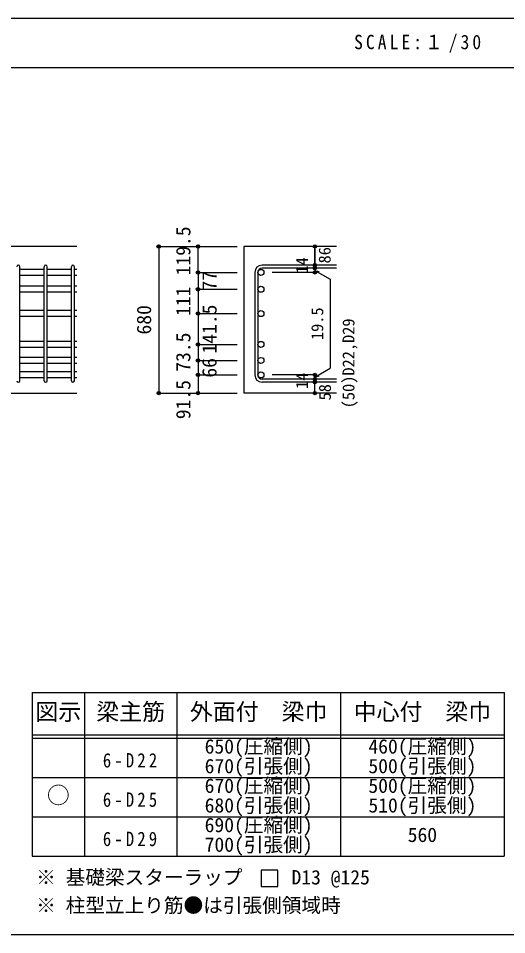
# Model space of a CAD drawing. Units: millimetres at full size, sheet at 1:30, with parts at other scales. Extents: x -5973 to 5954, y -4195 to 4201.
# Drawn here: x 1384 to 3621, y 3 to 4201 of the extents above; entities that cross this region are included whole.
import ezdxf
from ezdxf.enums import TextEntityAlignment as Align

# ---------------------------------------------------------------- set-up
doc = ezdxf.new("R2010")
doc.units = ezdxf.units.MM
doc.header["$LTSCALE"] = 30
doc.header["$PDMODE"] = 32
doc.header["$PDSIZE"] = 15
for name, color, linetype in [('0-1_躯体線', 2, 'Continuous'), ('0-5_基礎梁筋', 7, 'Continuous'), ('0-6_スタラップ筋', 7, 'Continuous'), ('0-D_寸法', 4, 'Continuous'), ('6-7_文字', 7, 'Continuous'), ('6-E_枠', 7, 'Continuous'), ('F-0_枠', 6, 'Continuous')]:
    doc.layers.add(name, color=color, linetype=linetype)
doc.styles.add('ＭＳ ゴシック', font='')
doc.styles.get('ＭＳ ゴシック').set_extended_font_data('MS Gothic')

msp = doc.modelspace()

# ---------------------------------------------------------------- linework, layer by layer
at = {"layer": '0-1_躯体線'}
for p, q in [((1652.44, 3156.03), (-147.56, 3156.03)), ((2842.44, 3156.03), (2417.44, 3156.03)), ((2417.44, 3156.03), (2417.44, 2484.03)), ((1252.44, 2484.03), (1652.44, 2484.03)), ((2842.44, 2484.03), (2417.44, 2484.03))]:
    msp.add_line(p, q, dxfattribs=at)
at = {"layer": '0-5_基礎梁筋'}
for p, q in [((1502.44, 3050.83), (1391.44, 3050.83)), ((1502.44, 3022.83), (1391.44, 3022.83)), ((1627.44, 3050.83), (1516.44, 3050.83)), ((1627.44, 3022.83), (1516.44, 3022.83)), ((1652.44, 3050.83), (1641.44, 3050.83)), ((1652.44, 3022.83), (1641.44, 3022.83)), ((1502.44, 2973.83), (1391.44, 2973.83)), ((1502.44, 2945.83), (1391.44, 2945.83)), ((1627.44, 2973.83), (1516.44, 2973.83)), ((1627.44, 2945.83), (1516.44, 2945.83)), ((1652.44, 2973.83), (1641.44, 2973.83)), ((1652.44, 2945.83), (1641.44, 2945.83)), ((1502.44, 2862.53), (1391.44, 2862.53)), ((1627.44, 2862.53), (1516.44, 2862.53)), ((1652.44, 2862.53), (1641.44, 2862.53)), ((1502.44, 2834.53), (1391.44, 2834.53)), ((1627.44, 2834.53), (1516.44, 2834.53)), ((1652.44, 2834.53), (1641.44, 2834.53)), ((1502.44, 2721.03), (1391.44, 2721.03)), ((1502.44, 2693.03), (1391.44, 2693.03)), ((1627.44, 2721.03), (1516.44, 2721.03)), ((1627.44, 2693.03), (1516.44, 2693.03)), ((1652.44, 2721.03), (1641.44, 2721.03)), ((1652.44, 2693.03), (1641.44, 2693.03)), ((1502.44, 2647.53), (1391.44, 2647.53)), ((1627.44, 2647.53), (1516.44, 2647.53)), ((1652.44, 2647.53), (1641.44, 2647.53)), ((1502.44, 2619.53), (1391.44, 2619.53)), ((1627.44, 2619.53), (1516.44, 2619.53)), ((1652.44, 2619.53), (1641.44, 2619.53)), ((1502.44, 2581.53), (1391.44, 2581.53)), ((1627.44, 2581.53), (1516.44, 2581.53)), ((1652.44, 2581.53), (1641.44, 2581.53)), ((1502.44, 2553.53), (1391.44, 2553.53)), ((1627.44, 2553.53), (1516.44, 2553.53)), ((1652.44, 2553.53), (1641.44, 2553.53))]:
    msp.add_line(p, q, dxfattribs=at)
at = {"layer": '0-5_基礎梁筋', "color": 3}
for centre in [(2495.44, 3036.83), (2495.44, 2959.83), (2495.44, 2848.53), (2495.44, 2707.03), (2495.44, 2633.53), (2495.44, 2567.53)]:
    msp.add_circle(centre, 14, dxfattribs=at)
at = {"layer": '0-5_基礎梁筋'}
for p in [(2027.44, 3156.03), (2027.44, 2484.03)]:
    msp.add_point(p, dxfattribs=at)
at = {"layer": '0-6_スタラップ筋'}
for p, q in [((2842.44, 3070.33), (2500.94, 3070.33)), ((1391.44, 2541.03), (1391.44, 3063.33)), ((1502.44, 2541.03), (1502.44, 3063.33)), ((1516.44, 2541.03), (1516.44, 3063.33)), ((1627.44, 2541.03), (1627.44, 3063.33)), ((1641.44, 2541.03), (1641.44, 3063.33)), ((2467.44, 3036.83), (2467.44, 2567.53)), ((2481.44, 3036.83), (2481.44, 2567.53)), ((2842.44, 3056.33), (2500.94, 3056.33)), ((2842.44, 2548.03), (2500.94, 2548.03)), ((2842.44, 2534.03), (2500.94, 2534.03))]:
    msp.add_line(p, q, dxfattribs=at)
for centre, radius, start, end in [((1384.44, 3063.33), 7, 0, 180), ((1509.44, 3063.33), 7, 0, 180), ((1634.44, 3063.33), 7, 0, 180), ((2500.94, 3036.83), 33.5, 90, 180), ((2500.94, 3036.83), 19.5, 90, 180), ((2500.94, 2567.53), 33.5, 180, 270), ((2500.94, 2567.53), 19.5, 180, 270), ((1384.44, 2541.03), 7, 180, 0), ((1509.44, 2541.03), 7, 180, 0), ((1634.44, 2541.03), 7, 180, 0)]:
    msp.add_arc(centre, radius, start, end, dxfattribs=at)
at = {"layer": '0-D_寸法'}
for p, q in [((2027.44, 3156.03), (2207.44, 3156.03)), ((2027.44, 3156.03), (2207.44, 3156.03)), ((2027.44, 3156.03), (2027.44, 2484.03)), ((2207.44, 3156.03), (2387.44, 3156.03)), ((2207.44, 3156.03), (2387.44, 3156.03)), ((2207.44, 3036.83), (2207.44, 3156.03)), ((2742.44, 3056.33), (2742.44, 3070.33)), ((2207.44, 3036.83), (2387.44, 3036.83)), ((2207.44, 3036.83), (2207.44, 2955.07)), ((2742.44, 3036.83), (2546.35, 3036.83)), ((2742.44, 3056.33), (2742.44, 3036.83)), ((2742.44, 3046.58), (2761.76, 3041.41)), ((2742.44, 3046.58), (2812.5, 3006.14)), ((2812.5, 3006.14), (2812.5, 2598.23)), ((2207.44, 2959.83), (2387.44, 2959.83)), ((2207.44, 2959.83), (2387.44, 2959.83)), ((2207.44, 2955.07), (2207.44, 2848.53)), ((2207.44, 2848.53), (2387.44, 2848.53)), ((2207.44, 2848.53), (2387.44, 2848.53)), ((2207.44, 2848.53), (2207.44, 2567.53)), ((2207.44, 2707.03), (2387.44, 2707.03)), ((2207.44, 2633.53), (2387.44, 2633.53)), ((2207.44, 2567.53), (2207.44, 2484.03)), ((2207.44, 2567.53), (2387.44, 2567.53)), ((2742.44, 2567.53), (2546.35, 2567.53)), ((2742.44, 2557.78), (2812.5, 2598.23)), ((2742.44, 2548.03), (2742.44, 2567.53)), ((2742.44, 2557.78), (2761.76, 2562.96)), ((2742.44, 2534.03), (2742.44, 2548.03)), ((2742.44, 2484.03), (2742.44, 2534.03))]:
    msp.add_line(p, q, dxfattribs=at)
for points in [[(2742.44, 3156.03), (2742.44, 3070.33), (2742.44, 3156.03)], [(2027.44, 2484.03), (2207.44, 2484.03), (2387.44, 2484.03)]]:
    msp.add_lwpolyline(points, dxfattribs=at)
for centre, radius in [((2027.44, 3156.03), 8), ((2027.44, 3156.03), 7.2), ((2027.44, 3156.03), 6.4), ((2027.44, 3156.03), 5.6), ((2027.44, 3156.03), 4.8), ((2027.44, 3156.03), 4), ((2027.44, 3156.03), 3.2), ((2027.44, 3156.03), 2.4), ((2027.44, 3156.03), 1.6), ((2027.44, 3156.03), 0.8), ((2207.44, 3156.03), 8), ((2207.44, 3156.03), 7.2), ((2207.44, 3156.03), 6.4), ((2207.44, 3156.03), 5.6), ((2207.44, 3156.03), 4.8), ((2207.44, 3156.03), 4), ((2207.44, 3156.03), 3.2), ((2207.44, 3156.03), 2.4), ((2207.44, 3156.03), 1.6), ((2207.44, 3156.03), 0.8), ((2742.44, 3156.03), 4), ((2742.44, 3156.03), 3.6), ((2742.44, 3156.03), 3.2), ((2742.44, 3156.03), 2.8), ((2742.44, 3156.03), 2.4), ((2742.44, 3156.03), 2), ((2742.44, 3156.03), 1.6), ((2742.44, 3156.03), 1.2), ((2742.44, 3156.03), 0.8), ((2742.44, 3156.03), 0.4), ((2742.44, 3070.33), 4), ((2742.44, 3070.33), 3.6), ((2742.44, 3070.33), 3.2), ((2742.44, 3070.33), 2.8), ((2742.44, 3070.33), 2.4), ((2742.44, 3070.33), 2), ((2742.44, 3070.33), 1.6), ((2742.44, 3070.33), 1.2), ((2742.44, 3070.33), 0.8), ((2742.44, 3070.33), 0.4), ((2207.44, 3036.83), 8), ((2207.44, 3036.83), 7.2), ((2207.44, 3036.83), 6.4), ((2207.44, 3036.83), 5.6), ((2207.44, 3036.83), 4.8), ((2207.44, 3036.83), 4), ((2207.44, 3036.83), 3.2), ((2207.44, 3036.83), 2.4), ((2207.44, 3036.83), 1.6), ((2207.44, 3036.83), 0.8), ((2742.44, 3056.33), 4), ((2742.44, 3036.83), 4), ((2742.44, 3056.33), 3.6), ((2742.44, 3036.83), 3.6), ((2742.44, 3056.33), 3.2), ((2742.44, 3036.83), 3.2), ((2742.44, 3056.33), 2.8), ((2742.44, 3036.83), 2.8), ((2742.44, 3056.33), 2.4), ((2742.44, 3036.83), 2.4), ((2742.44, 3056.33), 2), ((2742.44, 3036.83), 2), ((2742.44, 3056.33), 1.6), ((2742.44, 3036.83), 1.6), ((2742.44, 3056.33), 1.2), ((2742.44, 3036.83), 1.2), ((2742.44, 3056.33), 0.8), ((2742.44, 3036.83), 0.8), ((2742.44, 3056.33), 0.4), ((2742.44, 3036.83), 0.4), ((2207.44, 2959.83), 8), ((2207.44, 2959.83), 7.2), ((2207.44, 2959.83), 6.4), ((2207.44, 2959.83), 5.6), ((2207.44, 2959.83), 4.8), ((2207.44, 2959.83), 4), ((2207.44, 2959.83), 3.2), ((2207.44, 2959.83), 2.4), ((2207.44, 2959.83), 1.6), ((2207.44, 2959.83), 0.8), ((2207.44, 2848.53), 8), ((2207.44, 2848.53), 7.2), ((2207.44, 2848.53), 6.4), ((2207.44, 2848.53), 5.6), ((2207.44, 2848.53), 4.8), ((2207.44, 2848.53), 4), ((2207.44, 2848.53), 3.2), ((2207.44, 2848.53), 2.4), ((2207.44, 2848.53), 1.6), ((2207.44, 2848.53), 0.8), ((2207.44, 2707.03), 8), ((2207.44, 2707.03), 7.2), ((2207.44, 2707.03), 6.4), ((2207.44, 2707.03), 5.6), ((2207.44, 2707.03), 4.8), ((2207.44, 2707.03), 4), ((2207.44, 2707.03), 3.2), ((2207.44, 2707.03), 2.4), ((2207.44, 2707.03), 1.6), ((2207.44, 2707.03), 0.8), ((2207.44, 2633.53), 8), ((2207.44, 2633.53), 7.2), ((2207.44, 2633.53), 6.4), ((2207.44, 2633.53), 5.6), ((2207.44, 2633.53), 4.8), ((2207.44, 2633.53), 4), ((2207.44, 2633.53), 3.2), ((2207.44, 2633.53), 2.4), ((2207.44, 2633.53), 1.6), ((2207.44, 2633.53), 0.8), ((2207.44, 2567.53), 8), ((2207.44, 2567.53), 7.2), ((2207.44, 2567.53), 6.4), ((2207.44, 2567.53), 5.6), ((2207.44, 2567.53), 4.8), ((2207.44, 2567.53), 4), ((2207.44, 2567.53), 3.2), ((2207.44, 2567.53), 2.4), ((2207.44, 2567.53), 1.6), ((2207.44, 2567.53), 0.8), ((2742.44, 2567.53), 4), ((2742.44, 2567.53), 3.6), ((2742.44, 2567.53), 3.2), ((2742.44, 2567.53), 2.8), ((2742.44, 2567.53), 2.4), ((2742.44, 2567.53), 2), ((2742.44, 2567.53), 1.6), ((2742.44, 2567.53), 1.2), ((2742.44, 2567.53), 0.8), ((2742.44, 2567.53), 0.4), ((2742.44, 2548.03), 4), ((2742.44, 2534.03), 4), ((2742.44, 2548.03), 3.6), ((2742.44, 2534.03), 3.6), ((2742.44, 2548.03), 3.2), ((2742.44, 2534.03), 3.2), ((2742.44, 2548.03), 2.8), ((2742.44, 2534.03), 2.8), ((2742.44, 2548.03), 2.4), ((2742.44, 2534.03), 2.4), ((2742.44, 2548.03), 2), ((2742.44, 2534.03), 2), ((2742.44, 2548.03), 1.6), ((2742.44, 2534.03), 1.6), ((2742.44, 2548.03), 1.2), ((2742.44, 2534.03), 1.2), ((2742.44, 2548.03), 0.8), ((2742.44, 2534.03), 0.8), ((2742.44, 2548.03), 0.4), ((2742.44, 2534.03), 0.4), ((2027.44, 2484.03), 7.2), ((2027.44, 2484.03), 6.4), ((2027.44, 2484.03), 5.6), ((2027.44, 2484.03), 4.8), ((2027.44, 2484.03), 4), ((2027.44, 2484.03), 3.2), ((2027.44, 2484.03), 2.4), ((2027.44, 2484.03), 1.6), ((2027.44, 2484.03), 0.8), ((2207.44, 2484.03), 7.2), ((2207.44, 2484.03), 6.4), ((2207.44, 2484.03), 5.6), ((2207.44, 2484.03), 4.8), ((2207.44, 2484.03), 4), ((2207.44, 2484.03), 3.2), ((2207.44, 2484.03), 2.4), ((2207.44, 2484.03), 1.6), ((2207.44, 2484.03), 0.8), ((2742.44, 2484.03), 4), ((2742.44, 2484.03), 3.6), ((2742.44, 2484.03), 3.2), ((2742.44, 2484.03), 2.8), ((2742.44, 2484.03), 2.4), ((2742.44, 2484.03), 2), ((2742.44, 2484.03), 1.6), ((2742.44, 2484.03), 1.2), ((2742.44, 2484.03), 0.8), ((2742.44, 2484.03), 0.4)]:
    msp.add_circle(centre, radius, dxfattribs=at)
at = {"layer": '0-D_寸法', "color": 7}
for p in [(2027.44, 3156.03), (2207.44, 3156.03), (2742.44, 3156.03), (2742.44, 3070.33), (2207.44, 3036.83), (2207.44, 3036.83), (2742.44, 3056.33), (2742.44, 3036.83), (2207.44, 2959.83), (2207.44, 2959.83), (2207.44, 2848.53), (2207.44, 2848.53), (2207.44, 2707.03), (2207.44, 2707.03), (2207.44, 2707.03), (2207.44, 2633.53), (2207.44, 2633.53), (2207.44, 2633.53), (2207.44, 2567.53), (2207.44, 2567.53), (2207.44, 2567.53), (2742.44, 2567.53), (2742.44, 2567.53), (2742.44, 2548.03), (2742.44, 2534.03), (2027.44, 2484.03), (2207.44, 2484.03), (2742.44, 2484.03)]:
    msp.add_point(p, dxfattribs=at)
at = {"layer": '6-7_文字'}
msp.add_lwpolyline([(2497.4, 222.98), (2572.4, 222.98), (2572.4, 297.98), (2497.4, 297.98)], close=True, dxfattribs=at)
at = {"layer": '6-E_枠', "color": 3}
for p, q in [((1447.71, 1112.77), (1447.71, 362.77)), ((1447.71, 1112.77), (3610.24, 1112.77)), ((3610.24, 1112.77), (3610.24, 362.77)), ((1447.71, 362.77), (3610.24, 362.77))]:
    msp.add_line(p, q, dxfattribs=at)
at = {"layer": '6-E_枠'}
for p, q in [((1687.71, 1112.77), (1687.71, 362.77)), ((2110.24, 1112.77), (2110.24, 362.77)), ((2860.24, 1112.77), (2860.24, 362.77)), ((1447.71, 917.77), (3610.24, 917.77)), ((1447.71, 902.77), (3610.24, 902.77)), ((1447.71, 722.77), (3610.24, 722.77)), ((1447.71, 542.77), (3610.24, 542.77))]:
    msp.add_line(p, q, dxfattribs=at)
at = {"layer": 'F-0_枠'}
msp.add_line((-5972.88, 4201.15), (5954.1, 4201.15), dxfattribs=at)
at = {"layer": 'F-0_枠', "color": 2}
for p, q in [((-5972.88, 3976.15), (3723.6, 3976.15)), ((3723.6, 2.95), (-5972.88, 2.95))]:
    msp.add_line(p, q, dxfattribs=at)

# ---------------------------------------------------------------- texts
at = {"layer": '0-D_寸法', "style": 'ＭＳ ゴシック'}
for s, height, p in [('119.5', 65.98, (2192.44, 3023.41)), ('86', 54.99, (2831.33, 3078.17)), ('14', 54.99, (2727.21, 3031.67)), ('77', 65.98, (2312.25, 2954.15)), ('111', 65.98, (2192.26, 2837.45)), ('680', 65.98, (2012.44, 2752.53)), ('141.5', 65.98, (2312.44, 2665.26)), ('19.5', 54.99, (2797.5, 2727.18)), ('(50)D22,D29', 54.99, (2940.57, 2414.66)), ('73.5', 65.98, (2192.31, 2582.01)), ('66', 65.98, (2311.9, 2555.02)), ('14', 54.99, (2727.18, 2503.36)), ('91.5', 65.98, (2192.44, 2364.53)), ('58', 54.99, (2832.44, 2450.53))]:
    msp.add_text(s, height=height, rotation=90, dxfattribs=at).set_placement(p, align=Align.BOTTOM_LEFT)
at = {"layer": '6-7_文字', "color": 2, "style": 'ＭＳ ゴシック'}
for s, p in [('図示', (1462.71, 962.77)), ('梁主筋', (1741.48, 962.77)), ('外面付\u3000梁巾', (2170.24, 962.77)), ('中心付\u3000梁巾', (2920.24, 962.77)), ('○', (1515.21, 580.27))]:
    msp.add_text(s, height=76.98, dxfattribs=at).set_placement(p, align=Align.BOTTOM_LEFT)
at = {"layer": '6-7_文字', "style": 'ＭＳ ゴシック'}
for s, p in [('650(圧縮側)', (2237.74, 812.77)), ('460(圧縮側)', (2987.74, 812.77)), ('670(引張側)', (2237.74, 722.77)), ('500(引張側)', (2987.74, 722.77)), ('670(圧縮側)', (2237.74, 632.77)), ('500(圧縮側)', (2987.74, 632.77)), ('680(引張側)', (2237.74, 542.77)), ('510(引張側)', (2987.74, 542.77)), ('690(圧縮側)', (2237.74, 452.77)), ('560', (3167.74, 407.77)), ('700(引張側)', (2237.74, 362.77)), ('※ 基礎梁スターラップ     D13 @125', (1466.27, 213.19)), ('※ 柱型立上り筋●は引張側領域時', (1466.27, 84.68))]:
    msp.add_text(s, height=65.98, dxfattribs=at).set_placement(p, align=Align.BOTTOM_LEFT)
at = {"layer": '6-7_文字', "color": 2, "insert": (2922.26, 4043.65), "char_height": 65.98, "attachment_point": 7, "style": 'ＭＳ ゴシック'}
msp.add_mtext('\\T1.34;\\W0.9;SCALE:１/30', dxfattribs=at)
at = {"layer": '6-7_文字', "char_height": 65.98, "attachment_point": 7, "style": 'ＭＳ ゴシック'}
for s, insert in [('\\T1.38;\\W0.85;6-D22', (1771.48, 767.77)), ('\\T1.38;\\W0.85;6-D25', (1771.48, 587.77)), ('\\T1.38;\\W0.85;6-D29', (1771.48, 407.77))]:
    msp.add_mtext(s, dxfattribs=dict(at, insert=insert))

doc.saveas('drawing.dxf')
